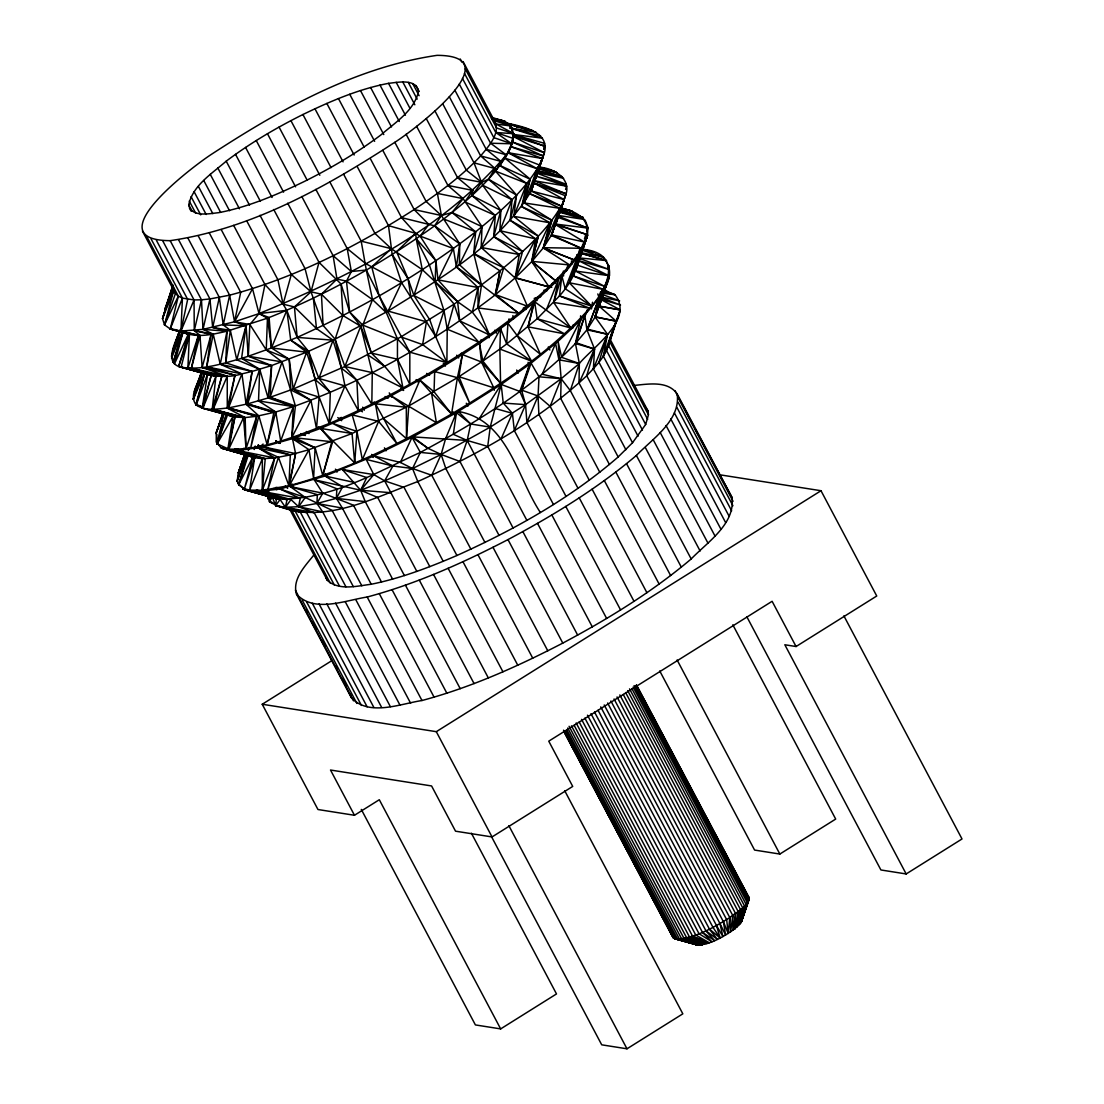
<?xml version="1.0" encoding="UTF-8"?>
<svg xmlns="http://www.w3.org/2000/svg" width="1104" height="1104" viewBox="0 0 1104 1104"><rect width="100%" height="100%" fill="white"/><g stroke="black" fill="none" stroke-linecap="round" stroke-linejoin="round"><path stroke-width="1.5" d="M244.605 454.337L238.271 472.967L237.167 481.22L238.699 484.822L244.426 488.824L249.628 490.093L262.31 490.328L262.338 458.712L234.669 450.625L221.214 447.976L216.177 441.973L216.895 434.452M288.889 507.674L327.322 580.373C339.163 590.957 357.075 585.989 371.22 584.251C400.849 578.248 429.249 567.415 456.932 555.491C514.423 529.575 570.382 498.484 618.157 456.959L579.02 383.033L579.338 363.506L575.446 343.523L580.345 320.326C591.896 305.242 622.145 278.622 603.791 258.35M560.722 208.049C632.178 223.132 538.711 295.706 518.687 313.246L481.496 284.984L459.374 264.67L459.747 243.915L441.379 215.515L426.144 201.466L394.818 142.319C412.523 131.1 513.153 55.669 437.087 55.338C355.267 67.247 280.858 109.213 212.423 153.677C194.718 164.896 94.088 240.327 170.168 240.658C251.988 228.749 326.398 186.783 394.818 142.319M633.213 385.517C647.524 384.233 667.575 380.176 677.166 393.907L731.966 497.407C735.623 523.917 707.388 542.092 691.187 558.955C652.009 592.103 607.987 619.027 562.792 643.094C517.762 666.443 471.104 687.364 421.99 700.516C400.034 703.869 368.888 716.827 351.265 697.59L296.465 594.076C292.132 579.214 304.994 566.2 313.453 555.505M296.465 594.076C314.088 613.313 345.235 600.369 367.19 597.016C416.305 583.864 462.962 562.943 507.992 539.594C553.187 515.527 597.209 488.603 636.387 455.455C652.588 438.578 680.823 420.417 677.166 393.907M582.112 249.256L593.911 252.195L582.664 249.297C623.318 252.954 608.318 288.641 589.605 308.223C550.855 351.941 501.299 384.206 451.55 414L434.051 391.796L434.672 371.579C469.324 350.934 503.024 328.537 533.839 302.441L534.64 301.751C555.119 282.61 578.427 263.304 587.452 235.663L587.921 227.507L585.341 220.621M222.856 413.255L216.08 433.223L216.95 443.753L228.776 449.135C263.87 450.087 297.045 435.666 329.227 423.508L330.303 392.431L318.877 378.465L308.554 351.362L297.128 337.382L286.805 310.293L283.079 304.18L264.96 284.542L233.648 225.395M235.732 451.136L221.214 447.976L252.83 457.015L244.426 488.824L254.679 457.649L234.669 450.625L237.843 450.584L265.25 458.726L262.31 490.328L289.345 485.608C346.739 470.345 400.214 443.353 451.55 414L457.415 377.665L462.369 354.563L481.482 361.988L500.581 383.295L499.864 349.03L500.54 328.619L482.834 361.063L457.415 377.665L408.797 405.941L352.052 433.513L308.982 449.687L290.311 454.903L274.661 457.925L262.338 458.712L254.679 457.649L221.697 448.21L254.679 457.649L249.628 490.093L262.338 458.712M536.323 174.211L533.936 183.029L564.185 199.589L551.627 234.876L543.444 247.696L531.714 261.648L515.43 277.684L495.144 294.934C434.024 341.895 366.073 380.783 293.347 406.631L280.678 440.965L275.793 411.971L258.515 400.89L259.744 369.288L241.597 358.372C222.056 363.754 201.59 370.585 181.097 367.177C163.213 363.133 176.088 341.522 179.262 331.435M492.149 117.548L504.666 121.205L511.138 126.008C518.549 142.306 504.721 158.686 495.544 171.148C477.866 192.082 456.532 209.539 434.617 225.823C382.798 262.987 326.812 294.699 267.458 318.173L266.243 349.954L282.058 361.919L295.417 405.941L291.856 437.488L310.955 400.324L293.209 389.036L289.207 359.242L271.46 347.967L267.458 318.173L259.012 313.605L234.545 321.761L203.012 329.365L180.959 331.048L170.264 328.992L164.496 324.852L162.523 318.614L172.997 285.025M504.845 122.682C521.033 126.339 553.187 131.266 543.334 156.009L531.245 190.978C498.76 245.599 440.468 278.249 388.07 311.093L333.077 340.198L306.622 352.19L271.598 365.562L252.098 371.427L225.782 362.843L227.038 331.2L267.458 318.173M563.647 731L672.985 937.503L697.769 945.065C711.514 944.293 723.962 936.399 734.988 928.699L735.609 913.574L619.841 694.927M151.11 238.975L182.422 298.108L180.959 331.048C195.339 338.873 212.065 334.498 227.038 331.2L220.22 364.21L241.928 373.87L252.098 371.427L247.531 403.912L228.487 407.928C217.943 408.811 205.592 411.64 196.181 404.975C188.025 394.528 200.362 381.667 201.549 370.903M147.011 237.015L178.337 296.148L170.264 328.992L189.433 334.443L187.887 368.156C205.22 374.891 223.657 379.528 241.928 373.87L246.095 404.285L258.874 415.891L267.14 444.65L275.793 411.971L293.347 406.631L291.856 437.488M278.47 457.346L288.889 485.719L290.311 454.903L263.138 446.885L237.843 450.584L274.661 457.925L267.775 489.79L278.47 457.346L258.295 447.934L290.311 454.903M237.664 481.496L237.926 483.041L244.412 489.721L276.414 498.732C327.681 501.395 375.098 472.995 420.348 452.405C476.017 422.528 531.162 389.188 575.446 343.523L586.942 329.848L595.125 317.014L599.182 306.25L599.348 303.186M578.013 488.313L538.876 414.386L538.062 395.991L539 376.795L531.093 363.161L558.072 341.371L580.345 320.326L561.632 357.337L579.338 363.506C592.986 346.973 634.303 319.511 614.997 294.74L603.515 289.869M618.157 456.959L632.523 442.745L593.386 368.819L594.532 349.057L586.942 329.848L584.816 315.551L575.446 343.523L594.532 349.057L586.735 375.76C537.841 421.383 478.308 454.02 417.795 481.565C371.827 498.566 317.552 528.43 269.542 501.823L267.265 495.172M499.864 349.03L506.681 343.951L507.923 323.155L517.252 335.726L531.59 361.174L499.864 349.03L482.834 361.063L500.581 383.295M288.889 485.719L295.596 453.565L292.477 438.647L308.982 449.687L289.345 485.608L295.596 453.565L263.138 446.885L292.477 438.647L320.574 428.421L354.729 463.004L356.951 431.374L352.162 414.897L391.12 395.812L434.672 371.579L457.415 377.665L469.697 403.139L458.96 376.699L462.369 354.563M406.479 438.716L406.313 407.279L375.429 403.788L383.778 418.844L406.479 438.716L408.797 405.941L419.865 380.149L434.051 391.796M539.884 167.228C554.208 168.374 572.065 178.986 565.469 195.794L555.574 224.65L584.361 242.011L551.627 234.876L564.185 199.589L531.245 190.978L539.442 165.007L543.334 156.009L512.201 141.961L512.463 139.076M221.214 229.577L252.526 288.724L259.012 313.605L286.805 310.293L290.725 340.142L308.554 351.362L319.139 397.095L329.227 423.508C385.558 399.731 439.047 369.467 489.458 334.94L478.115 307.961L481.496 284.984L473.754 253.575L475.645 231.812C499.45 212.354 523.793 191.93 539.442 165.007L508.144 152.725C443.946 229.687 350.092 275.931 259.012 313.605L249.863 324.493L248.331 356.233L241.597 358.372L246.04 325.735L234.545 321.761L229.632 295.168L198.32 236.021M607.614 703.013L723.382 921.661L728.185 933.446L729.813 917.617L614.045 698.97M506.777 123.91L504.666 121.205L491.542 118.128C504.349 129.458 488.437 146.528 480.654 155.899C461.168 176.833 437.833 193.711 414.152 209.567C356.978 246.178 295.541 277.766 229.632 295.168L223.256 324.935L230.35 330.358L236.767 359.821L259.744 369.288L247.531 403.912L268.093 397.951L271.598 365.562L248.331 356.233L246.04 325.735L223.256 324.935L219.337 297.404L188.025 238.257M273.626 497.435L276.414 498.732L275.627 505.646L300.398 512.297L339.549 586.224M546.245 310.141L534.64 301.751L537.179 318.752L570.865 328.026L546.245 310.141L558.596 279.257L553.697 302.455L589.605 308.223L559.493 295.913L561.839 275.821L565.193 288.765L591.427 306.029L559.493 295.913L537.179 318.752L506.681 343.951L500.54 328.619M270.163 496.717L269.542 501.823L272.619 502.858M526.87 520.343L487.72 446.416L490.217 427.124L501.188 384.44L531.093 363.161L521.599 390.112L525.573 404.644L526.898 422.473L566.035 496.414M162.716 240.796L194.042 299.943L194.276 330.579L211.043 334.471L206.738 366.859L234.973 375.194L228.487 407.928L256.721 416.263L275.793 411.971L247.531 403.912L273.847 412.496L267.14 444.65M617.039 696.941L732.808 915.589L730.627 931.845L729.813 917.617C735.899 912.042 750.955 905.846 748.084 896.131L636.332 685.087M225.782 362.843L230.35 330.358L212.686 327.488L209.939 298.949L178.613 239.803M553.449 504.487L514.312 430.56L525.573 404.644L519.818 391.409L501.188 384.44L456.421 412.648L453.316 434.314L467.185 440.468L487.72 446.416M188.715 204.861C192.841 185.279 212.106 173.521 226.21 161.17C250.166 143.134 276.138 127.898 302.924 114.512C330.289 101.306 358.565 89.051 388.553 83.338C397.992 82.386 415.725 78.301 418.54 91.135C414.414 110.717 395.149 122.475 381.032 134.84C357.075 152.863 331.117 168.098 304.318 181.484C276.952 194.69 248.676 206.945 218.689 212.672C209.249 213.61 191.516 217.695 188.715 204.861L191.93 210.933M508.544 322.216L509.054 318.849M229.121 414.607L232.93 416.581L227.879 449.011L234.945 417.064L245.171 417.588L256.721 416.263L250.691 448.045L258.874 415.891L228.487 407.928L241.928 373.87L206.738 366.859L213.224 334.126L203.012 329.365L201.48 299.805L170.168 240.658M268.272 495.903L267.83 498.815L269.528 496.276M591.454 308.927L592.503 302.261M156.354 240.23L187.666 299.377L180.959 331.048L198.334 335.519L191.392 368.253L221.752 376.574L213.141 409.322L243.501 417.643L228.776 449.135L234.945 417.064L202.198 408.08L207.593 373.98L199.7 371.579M735.609 913.574L732.918 930.258L732.808 915.589M238.395 477.066L238.892 474.127M370.268 158.493L401.58 217.64L415.642 233.33L416.236 238.768L429.415 265.001L444.029 310.721L447.23 329.227L446.885 362.705L422.625 344.614L426.434 321.802L401.566 282.638L392.182 254.458L388.484 225.644L357.172 166.497M522.923 311.093L523.475 307.781M573.252 324.866L572.672 328.247L569.54 328.771M625.871 449.687L586.735 375.76C596.063 365.714 607.297 355.143 609.311 340.901L648.448 414.828L645.674 424.46L632.523 442.745M426.254 118.528L457.567 177.675L472.843 190.412L471.946 195.532L495.31 215.432L493.695 236.601L519.294 254.513L515.126 277.96L527.422 306.181L495.503 294.658L499.974 270.825C522.827 251.919 546.121 232.061 561.191 206.075L531.245 190.978L544.244 152.669L512.725 136.192L513.788 133.667L496.124 124.062L463.128 61.617M536.82 300.73L537.413 297.445L540.767 296.672M557.065 281.368L557.672 278.029M480.337 343.316L480.958 339.935M635.504 685.805L748.857 899.884L741.322 922.006L734.988 928.699L738.203 911.587L623.249 694.457M642.473 430.077L603.322 356.15L607.517 334.264L595.125 317.014L599.444 297.238L586.942 329.848L607.517 334.264L598.934 362.264L638.071 436.19M272.647 502.596L269.542 501.823L272.233 496.8L275.627 505.646L285.398 507.274L298.563 506.695L300.219 498.415L280.03 489.003L256.418 491.694L244.412 489.721L280.085 499.477L285.398 507.274L300.398 512.297M495.144 294.934L499.974 270.825L473.754 253.575L482.02 226.693L463.156 198.651L447.934 185.458L416.608 126.311M264.96 284.542L259.012 313.605L269.114 317.538L271.46 347.967L248.331 356.233L282.058 361.919L270.066 397.302L268.093 397.951L259.744 369.288M241.597 358.372L271.598 365.562L270.066 397.302L293.209 389.036L319.139 397.095L316.489 428.642L310.955 400.324L290.876 389.933L289.207 359.242L266.243 349.954L249.863 324.493L234.545 321.761L240.713 292.27L209.401 233.123M300.219 498.415L262.504 491.515L286.999 499.795L285.398 507.274L306.774 512.863L345.911 586.79M578.165 256.114L579.586 249.449M625.595 692.525L740.563 909.641L736.823 927.181L742.675 907.778L627.707 690.649M219.337 297.404L212.686 327.488L227.038 331.2L203.012 329.365L209.939 298.949L229.632 295.168M465.253 68.848L496.579 127.981L513.788 133.667L512.201 141.961L544.244 152.669L534.322 180.808L565.993 193.738L555.685 224.098L586.845 234.517L555.574 224.65L559.466 210.905M566.518 270.908L567.649 265.885M382.84 150.42L414.152 209.567L441.379 215.515L452.005 212.506L482.02 226.693L481.192 247.503L503.769 267.761L495.503 294.658L518.687 313.246L489.458 334.94L472.374 312.115L478.018 287.537L499.974 270.825M591.427 306.029L569.374 282.79L579.779 252.954C578.261 269.348 570.285 283.838 559.493 295.913M211.043 334.471L202.142 367.508L234.973 375.194L227.286 408.121L256.721 416.263L246.026 448.707L245.171 417.588L227.286 408.121L227.217 376.243L202.142 367.508L200.003 335.506L194.276 330.579L201.48 299.805L209.939 298.949M224.222 413.117L216.95 443.753L226.361 414.497L217.088 443.946L232.93 416.581M742.675 907.778L738.397 925.732L744.51 905.97L629.542 688.855M255.024 446.251L254.21 449.521L255.355 446.32M564.53 730.682L674.668 938.69L697.769 945.065L672.985 937.503L672.888 934.439M454.876 90.197L486.202 149.344L501.037 161.419L499.96 165.559L526.815 183.457L521.695 206.627L549.944 222.801L543.265 247.945L573.735 259.744L543.444 247.696L551.917 220.262L524.331 202.97L530.182 179.179L505.025 158.176L511.759 143.768L495.793 132.508L464.48 73.375M182.947 332.373L174.432 363.906L188.356 334.084L178.669 366.418L211.181 375.512L202.846 408.259L234.945 417.064L212.216 409.322L215.915 376.381L181.097 367.177L189.433 334.443L170.264 328.992L182.422 298.108L194.042 299.943L201.48 299.805M534.64 301.751L528.029 326.825L540.436 354.315L517.252 335.726L533.839 302.441L528.029 326.825L564.599 333.877L537.179 318.752M744.51 905.97L739.68 924.365L746.056 904.273L631.902 688.661M142.444 231.081L175.439 293.512L178.337 296.148L164.496 324.852L173.756 290.228L173.452 287.606M331.821 441.724L295.003 437.805L315.095 447.713L322.741 475.465L331.821 441.724L320.574 428.421L352.162 414.897L378.617 421.369L396.902 443.546L383.778 418.844M200.928 406.327L196.181 404.975L204.695 373.456M236.767 359.821L246.04 325.735M287.702 203.205L319.015 262.352L310.997 291.815L294.451 306.94L297.128 337.382L271.46 347.967L286.805 310.293M522.565 251.56L493.695 236.601L500.816 210.478L471.946 195.532L481.675 182.367L488.465 179.234L512.035 199.727L510.2 220.303L535.633 238.919L531.714 261.648L549.116 286.943L515.43 277.684L522.565 251.56L499.974 230.708L500.816 210.478L482.669 185.265L474.002 162.84L442.676 103.693M401.58 217.64L434.617 225.823L453.385 248.538L456.366 266.892L478.018 287.537L454.103 304.124L447.23 329.227L478.832 342.226L459.733 320.919L454.103 304.124L435.183 281.741L422.28 269.652L391.327 248.704L374.987 233.496L343.675 174.349M202.198 408.08L211.181 375.512L178.669 366.418L189.433 334.443M273.737 209.498L305.049 268.645L310.997 291.815L323.099 325.432L335.119 339.218L344.848 366.5L356.868 380.3L358.345 410.605L344.972 385.903L341.398 368.156L333.077 340.198L316.475 328.592L294.451 306.94L283.079 304.18L291.318 274.468L260.006 215.321M565.193 288.765L577.696 256.156L569.374 282.79L603.005 289.345L573.376 275.945L579.779 252.954M204.668 373.428L195.822 404.63L200.624 406.024M252.83 457.015L238.699 484.822L247.42 454.296M597.802 293.94L599.555 298.853L602.26 289.372M608.111 268.81L609.008 265.65L607.959 268.921M565.593 189.446L566.531 186.134L535.923 176.157L566.255 184.34L536.378 172.969M322.741 475.465L332.704 441.393M645.674 424.46L606.538 350.534L616.156 321.14L595.235 316.793L602.204 292.919L595.125 317.014L616.156 321.14L608.539 345.428L647.675 419.368M247.282 454.268L237.167 481.22L245.171 453.937M734.988 928.699L740.563 909.641M182.436 331.642L173.149 362.471L182.878 332.304M580.469 252.154L582.953 243.943M584.444 239.016L585.934 234.076M586.928 230.791L587.921 227.507L586.859 230.695M543.858 149.495L544.865 146.197L512.532 134.357L513.788 133.667L495.793 132.508L513.36 138.442L510.835 146.639L542.437 158.521L531.245 190.978M634.082 685.612L748.236 901.223L741.322 922.006L746.387 904.618M747.808 899.939L748.76 896.821L747.698 900.077M561.839 275.821L553.697 302.455L570.865 328.026M237.167 481.22L245.626 454.117M164.496 324.852L175.439 293.512L173.756 290.228L162.523 318.614L172.569 286.571M201.301 372.448L194.497 391.672L201.342 373.304M611.354 334.388L609.822 339.273L620.255 309.907L601.031 299.639M543.485 146.556L544.493 143.327L512.532 134.357L542.437 138.179L509.938 127.967L536.116 132.259L505.701 123.11M244.798 453.868L238.271 472.967L244.301 456.007M248.29 450.542L249.297 447.355M505.025 158.176L537.303 168.774L524.331 202.97L559.949 208.325L543.444 247.696L581.256 248.276L551.296 235.511L559.949 208.325L529.892 193.793L537.303 168.774L508.144 152.725L511.759 143.768L493.792 137.614L462.479 78.467M584.816 315.551L576.164 342.751L594.532 349.057L579.02 383.033M198.334 335.519L187.887 368.156L221.752 376.574L212.216 409.322L243.501 417.643L246.026 448.707M204.475 373.318L193.297 399.303L202.073 372.007M238.699 484.822L248.11 455.566M601.169 299.336L620.545 305.104L599.072 296.617L600.645 291.732M179.579 331.324L171.479 356.357L180.228 330.896L171.548 358.22L182.298 331.586M193.255 399.013L202.073 371.965M179.386 331.421L172.748 350.603L179.911 329.875M746.097 904.949L741.64 920.212L749.147 898.711L636.608 686.136M608.539 345.428L620.255 309.907L599.224 306.07L609.518 275.006L599.555 298.853M513.36 138.442L510.835 146.639L543.334 156.009L533.936 183.029L565.469 195.794M539.442 165.007L529.892 193.793L561.191 206.075L551.296 235.511M741.64 920.212L749.119 897.676L636.566 685.101M162.523 318.614L172.762 287.909M578.344 256.183L580.994 248.221M570.313 390.595L579.338 363.506L558.928 359.821L555.588 343.51L542.174 374.242L561.149 378.713L570.313 390.595L609.449 464.522M749.147 898.711L741.653 921.026L748.857 899.884M555.574 224.65L565.993 193.738L533.936 183.029M599.224 306.07L609.201 276.731L595.235 316.793M603.322 356.15L616.156 321.14L599.182 306.25L609.201 276.731M167.477 305.077L164.827 309.451L172.859 286.046M216.536 431.899L222.539 414.497M499.063 535.399L459.926 461.472L467.185 440.468L470.69 423.991L458.381 411.488C507.909 420.058 516.81 476.9 540.367 512.491M748.236 901.223L740.66 923.123L747.298 902.686L633.144 687.074M193.297 399.303L202.736 372.186M179.4 333.256L174.156 347.387L179.207 333.339M585.065 316.186L587.314 309.769M564.185 199.589L551.627 234.876L581.256 248.276M217.088 443.946L227.852 413.945M543.748 149.302L544.865 146.197L512.725 136.192M240.313 468.565L244.357 457.429M519.818 391.409L529.672 364.223L521.599 390.112L538.062 395.991L550.151 406.327L589.301 480.254M196.181 404.975L207.593 373.98M599.444 297.238L587.466 329.13L607.517 334.264L593.386 368.819M164.827 309.451L172.666 288.655M197.381 385.227L199.12 380.604M580.994 252.374L587.632 234.779L575.612 271.073L604.592 286.35L573.376 275.945M262.31 490.328L274.661 457.925L258.295 447.934M319.015 262.352L341.067 284.059L349.651 312.032L360.718 326.246L344.848 366.5L293.209 389.036L306.622 352.19L290.725 340.142M550.151 406.327L561.149 378.713L579.338 363.506M202.846 408.259L215.915 376.381L181.097 367.177M561.632 357.337L558.072 341.371L561.149 378.713L525.573 404.644L490.217 427.124L470.69 423.991L456.421 412.648L445.574 438.73L441.145 454.462L431.747 475.272L470.897 549.199M329.227 423.508L344.972 385.903L318.877 378.465L333.077 340.198L297.128 337.382C360.332 309.106 420.831 274.22 475.645 231.812L452.005 212.506L463.156 198.651L437.419 193.407L406.106 134.26M194.042 299.943L180.959 331.048L200.003 335.506L191.392 368.253L227.217 376.243L213.141 409.322L245.171 417.588M526.898 422.473L538.062 395.991M501.216 438.564L512.422 413.324L503.231 403.057L501.188 384.44L479.164 418.747M259.426 445.768L256.984 447.92L258.377 444.815M371.22 584.251L332.069 510.324L305.297 497.476L280.03 489.003L325.004 476.031L373.897 455.98L400.352 462.438L412.04 437.308L456.421 412.648M262.504 491.515L290.987 499.588L298.563 506.695L316.931 503.479L336.361 498.346L360.663 490.245L366.763 477.549L342.323 469.504L360.663 490.245L365.258 501.63L404.395 575.57M392.596 579.117L353.446 505.19L322.782 493.143L314.212 479.716L360.663 490.245L384.661 480.861L412.537 468.524L420.348 452.405L412.04 437.308L373.897 455.98L392.886 465.998L412.537 468.524L431.747 475.272M459.374 264.67L475.645 231.812L443.739 218.992M256.984 447.92L258.502 444.94M515.43 277.684L535.633 238.919L499.974 230.708L512.035 199.727L482.669 185.265M234.545 321.761L252.526 288.724M459.278 84.083L490.59 143.23L505.908 154.67L499.96 165.559L530.182 179.179L521.695 206.627L551.917 220.262L543.265 247.945L569.678 264.946L531.949 261.386L538.31 236.132L513.802 216.329L516.562 195.049L495.544 171.148L495.089 168.567L480.654 155.899L449.328 96.752M290.421 486.781L292.022 483.966L293.623 486.988M290.987 499.588L285.398 507.274L314.212 512.711L353.349 586.652M314.212 512.711L298.563 506.695L305.297 497.476L290.352 486.657L322.782 493.143L316.931 503.479L322.672 511.87L361.808 585.796M416.829 571.389L377.692 497.462L360.663 490.245L373.787 474.582L366.238 459.43L392.886 465.998L384.661 480.861L429.801 566.628M301.778 196.498L333.091 255.631L336.968 279.064L321.43 294.202L323.099 325.432M472.374 312.115L457.636 301.765L437.984 279.85L453.385 248.538L420.113 236.118L415.642 233.33L396.571 251.684L408.025 278.663L413.931 295.527L429.773 319.746L435.666 336.596L446.885 362.705L409.819 352.162L397.468 338.887L379.183 295.844L366.321 270.025L361.187 241.155L329.875 182.008M258.446 448.307L263.083 444.056M454.103 304.124L400.931 336.913L344.848 366.5L372.269 372.628L402.946 388.042L397.44 359.186L397.468 338.887L362.816 325.128L349.651 312.032L346.504 281.134L351.362 271.515L347.194 248.552L315.868 189.405M729.813 917.617C713.805 927.388 696.596 937.393 677.58 939.159L566.642 729.62M471.408 833.216L556.499 993.931L500.664 1028.9L379.307 799.724L354.467 815.276L317.966 809.522L262.228 704.255L332.18 660.44M262.228 704.255L436.301 731.676L821.003 490.728L876.742 596.008L796.067 646.53L784.834 644.764L906.177 873.954L962.012 838.971L843.884 615.866M354.467 815.276L330.51 770.026L431.581 785.951L455.538 831.188L492.039 836.942L572.714 786.421L548.757 741.17L772.11 601.294L796.067 646.53M659.75 670.97L754.584 850.066L779.852 854.054L835.687 819.071L732.821 624.809M491.625 836.887L601.721 1044.826L626.989 1048.8L682.824 1013.831L564.696 790.712M490.217 427.124L441.145 454.462L412.537 468.524L400.352 462.438M502.499 122.144L504.666 121.205L493.253 118.404M534.198 298.37L537.413 297.445M552 283.59L555.174 283.217M490.59 143.23L511.759 143.768M503.231 403.057L525.573 404.644M360.663 490.245L390.65 492.701M539 376.795L561.149 378.713L560.666 398.378L599.803 472.305M579.49 257.95L606.496 260.585L581.96 253.437M420.348 452.405L441.145 454.462L459.926 461.472M516.506 127.181L519.432 127.471M543.886 290.228L547.294 290.573M365.258 501.63L336.361 498.346L336.844 488.782L314.212 479.716M563.951 209.87L570.492 210.629M602.025 293.181L614.997 294.74L604.04 291.194M271.46 347.967L306.622 352.19L315.551 379.9L330.303 392.431M555.685 224.098L587.466 228.031L557.313 215.694M496.124 124.062L511.138 126.008L511.98 131.017M518.687 313.246L478.115 307.961L478.018 287.537L437.984 279.85L435.887 260.696L420.113 236.118L428.821 224.443L414.152 209.567M170.264 328.992L176.833 329.861M608.594 275.586L575.612 271.073L587.452 235.663L577.433 265.181L608.594 275.586L577.985 260.378L609.229 269.514L579.379 258.364M557.341 215.294L584.761 219.517L558.583 211.885M719.601 474.761L821.003 490.728M906.177 873.954L880.909 869.966L746.842 616.763M500.664 1028.9L475.396 1024.926L361.284 809.398M320.574 428.421L352.052 433.513L354.729 463.004M342.323 469.504L373.787 474.582L384.661 480.861L404.05 487.388L443.201 561.315M258.515 400.89L293.347 406.631L270.066 397.302L295.417 405.941M534.322 180.808L566.531 186.134M508.144 152.725L542.437 158.521M540.063 167.753L546.397 169.036L540.022 167.339M599.182 306.25L620.255 309.907M522.192 127.843L526.084 128.519L505.646 122.999M276.055 487.333L282.431 488.465M381.501 582.015L342.364 508.088L316.931 503.479L317.331 494.647L290.352 486.657M519.294 254.513L481.192 247.503L495.31 215.432L464.798 201.88L472.843 190.412L447.934 185.458M194.276 330.579L213.224 334.126L220.22 364.21L252.098 371.427L246.095 404.285L273.847 412.496M457.567 177.675L481.675 182.367L466.288 170.113L434.962 110.966M582.029 252.871L603.502 257.232L581.366 249.973M599.072 296.617L619.634 300.868L601.984 294.368M536.434 172.459L563.633 178.31L536.682 170.72M298.563 506.695L322.672 511.87M336.968 279.064L346.504 281.134L372.503 299.626L385.972 312.308M354.453 482.462L325.004 476.031L342.654 486.795L336.361 498.346L342.364 508.088M276.414 498.732L242.963 489.044L257.48 492.205M289.524 508.723L275.627 505.646L280.085 499.477L256.418 491.694L286.999 499.795M558.555 211.595L582.967 217.309L560.735 209.512M243.86 448.555L247.117 449.328L243.832 448.362M536.723 170.54L562.35 176.737L538.586 168.76M603.295 289.924L606.634 290.738L603.46 289.91M361.187 241.155L391.327 248.704L371.744 266.864L379.183 295.844L409.819 352.162L409.819 384.289L397.44 359.186L371.399 353.101L360.718 326.246L342.93 315.537L321.43 294.202L310.997 291.815L291.318 274.468M582.884 249.407L593.911 252.195M509.938 127.967L540.574 135.778M538.904 167.974L556.858 172.583L537.565 167.09M560.915 208.228L572.176 211.112L559.507 207.607M603.833 291.87L614.997 294.74M549.116 286.943L515.126 277.96L503.769 267.761L473.754 253.575M234.669 450.625L265.25 458.726M242.963 489.044L259.219 493.35M262.476 494.219L267.347 495.503M486.202 149.344L505.908 154.67M318.214 427.165L323.086 428.476M539.677 167.477L554.65 171.534L539.966 167.353M480.654 155.899L501.037 161.419L495.544 171.148L526.815 183.457L513.802 216.329L549.944 222.801L531.949 261.386L555.491 280.678L531.714 261.648L538.31 236.132L510.2 220.303L516.562 195.049L488.465 179.234L495.089 168.567L474.002 162.84M672.985 937.503L687.626 941.477M563.523 730.172L673.675 938.193L696.1 944.32L695.768 943.685M262.421 489.762L268.962 491.542L262.697 489.541M674.668 938.69L696.776 944.789L673.675 938.193M538.531 167.187L543.334 168.512M581.974 249.2L586.942 250.567M697.769 945.065L675.979 939.021L565.841 731M317.952 427.358L322.768 428.697M677.58 939.159L699.053 945.148L679.471 939.104L567.718 728.047M505.701 123.041L532.873 130.645M495.116 408.48L512.422 413.324L514.312 430.56M679.471 939.104L700.64 945.038L681.623 938.869L569.084 726.294M580.538 253.285L606.496 260.585M681.623 938.869L702.489 944.734L686.674 937.834L574.121 725.259M388.484 225.644L415.642 233.33M265.581 489.472L268.865 490.411M506.336 123.358L520.881 127.609M559.162 210.091L582.967 217.309M494.44 120.764L511.138 126.008L491.542 118.128M458.96 376.699L493.778 387.821L481.482 361.988L479.44 343.372L482.834 361.063M572.728 212.244L577.268 215.156M505.687 123.648L510.324 125.152M236.78 448.928L243.115 451.081M702.489 944.734L684.038 938.441L571.486 725.866M268.093 397.951L293.347 406.631M400.931 336.913L422.625 344.614M686.674 937.834L704.559 944.251L689.517 937.061L576.164 722.968M557.63 217.267L587.466 228.031M234.724 448.804L240.907 451.094M256.473 489.886L261.11 491.597M689.517 937.061L706.85 943.589L692.539 936.109L579.186 722.016M692.539 936.109L709.306 942.761L695.727 934.991L581.56 719.38M292.477 438.647L315.095 447.713L313.605 478.556L308.982 449.687M300.702 433.596L305.366 435.473M412.04 437.308L428.062 448.348L441.145 454.462L445.823 468.551L484.973 542.492M595.456 253.865L601.266 256.597M489.458 334.94L459.733 320.919L457.636 301.765L435.183 281.741L435.887 260.696L416.236 238.768L422.28 269.652L413.931 295.527L444.029 310.721L435.666 336.596L426.434 321.802L388.07 311.093L401.566 282.638L365.728 263.635L347.194 248.552M178.337 296.148L182.422 298.108M292.436 509.731L295.154 511.028L334.305 584.954M273.958 488.327L276.814 489.748M548.688 285.867L551.752 287.399M747.077 895.634L748.084 896.131M352.052 433.513L332.718 423.453L356.951 431.374L362.333 459.733L378.617 421.369L375.429 403.788M275.834 440.855L280.168 443.242M385.103 396.529L388.111 398.199M275.71 440.965L279.961 443.422M426.668 373.414L429.58 375.167M360.718 326.246L367.908 354.936L384.565 366.211L402.946 388.042M587.48 715.185L702.448 932.314L714.605 940.622L705.925 930.782L590.971 713.653M506.681 343.951L531.59 361.174M481.496 284.984L456.366 266.892L459.747 243.915L434.617 225.823L441.379 215.515L437.419 193.407M705.925 930.782L717.365 939.366L709.458 929.126L594.49 711.997M406.313 407.279L391.12 395.812L436.37 422.68L431.567 393.245L419.865 380.149M428.062 448.348L412.855 436.88L467.185 440.468L513.07 528.002M306.374 431.526L308.941 433.596M400.987 388.318L403.65 390.471M337.769 417.574L340.308 419.672M709.458 929.126L720.139 938L716.51 925.538L600.742 706.891M373.276 402.905L375.857 405.127M333.091 255.631L351.362 271.515L366.321 270.025L372.503 299.626L362.816 325.128L371.399 353.101L384.565 366.211M644.391 405.858L647.993 410.909L648.448 414.828M360.014 409.487L362.429 411.82M702.448 932.314L711.914 941.767L699.039 933.722L584.872 718.111M285.287 485.981L287.633 488.396M431.567 393.245L451.55 414M374.159 401.897L376.45 404.45M416.125 379.597L418.25 382.177M443.325 363.395L445.395 366.114M456.711 355.212L458.684 357.958M731.966 497.407L695.065 428.683M720.139 938L712.991 927.374L598.023 710.245M392.182 254.458L408.025 278.663L410.992 297.362M494.73 330.262L496.386 333.118M716.51 925.538L722.885 936.537L719.987 923.62L604.219 704.973M389.215 392.858L391.672 397.219M362.692 407.183L364.334 410.177M674.917 390.637L693.45 425.633M678.242 397.785L733.042 501.285M678.132 402.27L732.932 505.77M676.849 407.307L731.648 510.807M674.392 412.896L729.192 516.396M670.777 418.968L725.576 522.468M666.029 425.509L720.829 529.009M660.178 432.478L714.978 535.978M609.574 338.21L647.993 410.909M460.23 58.981L461.831 62.017M653.251 439.82L708.064 543.32M645.316 447.493L700.115 550.993M636.387 455.455L691.187 558.955M626.534 463.666L681.334 567.166M415.877 85.408L419.092 91.48M412.703 83.573L419.12 95.703M615.825 472.043L670.625 575.557M408.314 82.427L417.16 99.125M548.288 347.001L549.889 350.023M402.794 82.013L414.842 104.77M396.184 82.317L409.846 108.109M604.33 480.571L659.129 584.071M388.553 83.338L405.43 115.202M528.043 362.278L529.644 365.286M379.997 85.063L399.289 121.481M592.103 489.182L646.903 592.682M677.097 659.971L779.852 854.054M370.599 87.478L391.492 126.932M516.672 370.047L518.273 373.069M579.214 497.821L634.027 601.321M360.484 90.569L383.778 134.578M349.733 94.282L374.642 141.326M565.772 506.432L620.572 609.932M492.729 387.228L494.33 390.25M338.473 98.573L364.182 147.136M551.834 514.961L606.634 618.461M640.955 695.203L642.569 698.239M670.708 751.382L672.308 754.418M679.553 768.08L681.154 771.116M691.615 790.864L693.215 793.9M700.447 807.562L702.061 810.598M709.292 824.26L712.508 830.332M718.138 840.972L719.753 844.008M730.199 863.742L731.8 866.778M739.045 880.44L742.261 886.512M326.839 103.417L354.149 155.015M537.51 523.365L592.31 626.879M314.944 108.758L343.068 161.86M466.288 403.25L467.889 406.272M302.924 114.512L331.048 167.629M522.854 531.59L577.654 635.104M610.898 700.999L726.667 919.646L728.185 933.446M452.999 411.847L454.6 414.856M290.918 120.64L319.843 175.274M507.992 539.594L562.792 643.094M279.05 127.07L307.174 180.187M492.991 547.308L547.791 650.808M267.458 133.722L295.582 186.838M477.949 554.691L532.749 658.191M256.252 140.539L283.562 192.137M564.862 732.159L606.676 811.109M608.276 814.145L636.415 867.289M638.029 870.325L645.26 884M646.875 887.036L666.167 923.468M667.768 926.504L672.598 935.612M564.103 731.662L672.626 936.647M245.571 147.425L272.081 197.506M462.962 561.701L517.762 665.201M456.932 555.491L417.795 481.565L412.537 468.524M235.525 154.325L260.42 201.37M384.427 447.824L386.027 450.832M448.127 568.284L502.927 671.784M226.21 161.17L249.518 205.178M371.648 454.406L373.249 457.429M246.606 220.634L277.918 279.781L283.079 304.18M433.527 574.425L488.327 677.925M217.764 167.849L239.458 208.822M210.243 174.322L229.535 210.74M419.258 580.055L474.058 683.569M203.757 180.504L220.634 212.368M198.361 186.328L212.824 213.638M405.416 585.161L460.216 688.675M194.125 191.737L206.172 214.493M191.075 196.664L200.721 214.866M335.423 469.145L337.024 472.153M189.267 201.052L195.698 213.196M392.058 589.715L446.858 693.215M189.419 208.049L191.02 211.085M325.114 473.685L326.715 476.707M508.861 825.682L626.989 1048.8M379.293 593.662L434.093 697.176M367.19 597.016L421.99 700.516M436.301 731.676L492.039 836.942M355.819 599.72L410.619 703.22M345.262 601.763L400.062 705.277M291.07 509.068L330.206 583.009M335.575 603.157L390.374 706.657M326.825 603.874L381.625 707.374M319.056 603.916L373.856 707.416M312.322 603.281L367.121 706.781M306.664 601.956L361.463 705.47M302.123 599.983L356.923 703.483M295.389 590.198L297.804 594.766M305.863 609.988L307.478 613.024M312.322 622.159L316.351 629.777M321.982 640.43L325.211 646.516M335.685 666.305L337.3 669.341M342.13 678.477L346.159 686.095M298.715 597.347L353.515 700.847M340.018 417.712L341.578 420.707L341.233 417.326M325.639 577.075L327.322 580.373M719.987 923.62L725.59 935.005L723.382 921.661M576.743 254.845L577.806 257.784M350.189 693.698L351.265 697.59M367.908 354.936L372.269 372.628L371.827 404.119L356.868 380.3L341.398 368.156L335.119 339.218L342.93 315.537L341.067 284.059M461.32 353.183L461.969 356.509M512.905 315.565L513.498 318.959M488.561 334.457L489.058 337.783M525.325 306.222L525.835 309.617M313.37 298.149L316.475 328.592M580.566 315.813L580.814 320.781M571.527 260.889L571.665 264.256M563.344 271.087L563.564 276.041M223.629 412.937L216.08 433.223L223.629 412.951"/></g></svg>
